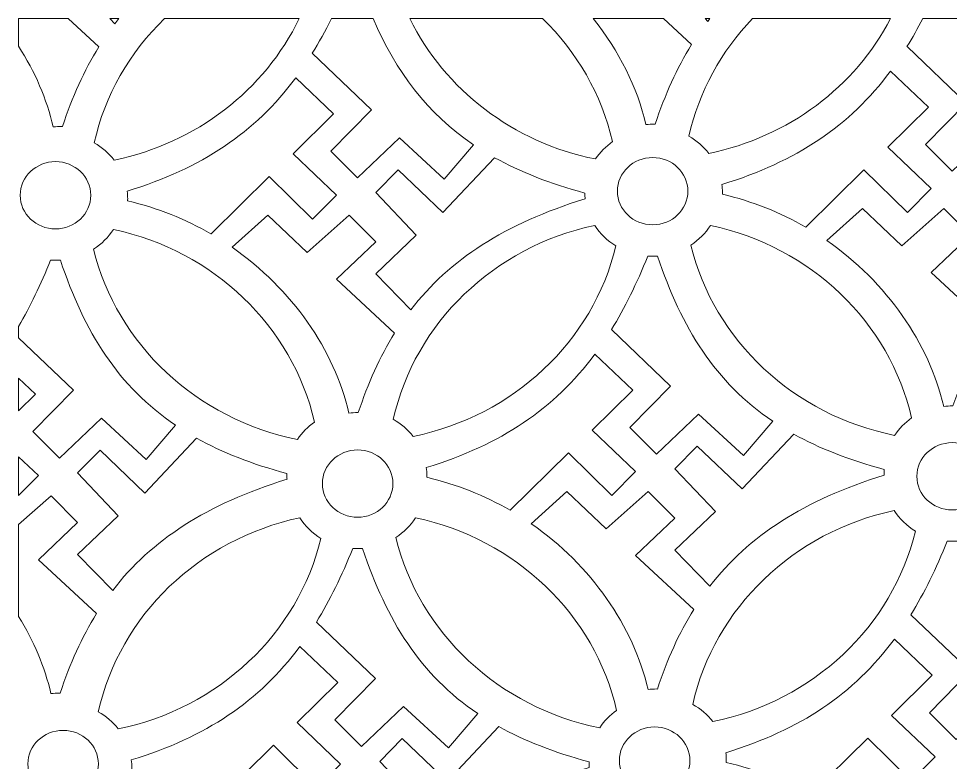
# Model space of a CAD drawing. Header units: millimetres. Extents: x -1200 to 1200, y -590 to 590.
# Drawn here: x -1200 to -450, y -9 to 590 of the extents above; entities that cross this region are included whole.
import ezdxf

# ---------------------------------------------------------------- set-up
doc = ezdxf.new("R2010")
doc.units = ezdxf.units.MM
doc.header["$MEASUREMENT"] = 0
doc.layers.add('Layer 1', color=7, linetype='Continuous')

msp = doc.modelspace()

# ---------------------------------------------------------------- linework, layer by layer
at = {"layer": 'Layer 1', "color": 250, "lineweight": 20}
for points, knots in [([(-1135.4598, 567.2226), (-1147.3364, 548.1925), (-1156.9052, 526.9326), (-1164.7406, 503.2198), (-1164.7406, 503.2198), (-1165.2282, 503.223), (-1165.2282, 503.223), (-1167.5895, 503.223), (-1169.9241, 503.0861), (-1172.2086, 502.8089), (-1177.4322, 525.1997), (-1186.9241, 547.2592), (-1200.0499, 567.7865), (-1200.0499, 567.7865), (-1200.0499, 589.9734), (-1200.0499, 589.9734), (-1200.0499, 589.9734), (-1160.0547, 589.9734), (-1160.0547, 589.9734), (-1160.0547, 589.9734), (-1135.4598, 567.2226), (-1135.4598, 567.2226)], [0, 0, 0, 0, 0.14285714, 0.14285714, 0.14285714, 0.28571429, 0.28571429, 0.28571429, 0.42857143, 0.42857143, 0.42857143, 0.57142857, 0.57142857, 0.57142857, 0.71428571, 0.71428571, 0.71428571, 0.85714286, 0.85714286, 0.85714286, 1, 1, 1, 1]), ([(-1139.2305, 489.9364), (-1130.6137, 528.4393), (-1110.581, 562.9031), (-1082.6795, 589.9734), (-1082.6795, 589.9734), (-974.1165, 589.9734), (-974.1165, 589.9734), (-1001.8977, 532.6314), (-1056.7988, 489.6943), (-1123.1323, 476.1464), (-1127.4774, 481.6987), (-1132.9516, 486.3941), (-1139.2305, 489.9364)], [0, 0, 0, 0, 0.25, 0.25, 0.25, 0.5, 0.5, 0.5, 0.75, 0.75, 0.75, 1, 1, 1, 1]), ([(-1119.2881, 589.9734), (-1120.3802, 588.6259), (-1121.4456, 587.2625), (-1122.5044, 585.8896), (-1122.5044, 585.8896), (-1126.4822, 589.9734), (-1126.4822, 589.9734), (-1126.4822, 589.9734), (-1119.2881, 589.9734), (-1119.2881, 589.9734)], [0, 0, 0, 0, 0.33333333, 0.33333333, 0.33333333, 0.66666667, 0.66666667, 0.66666667, 1, 1, 1, 1]), ([(-963.6192, 562.0908), (-958.2253, 570.8382), (-953.1186, 580.1207), (-948.2524, 589.9734), (-948.2524, 589.9734), (-914.5463, 589.9734), (-914.5463, 589.9734), (-896.0867, 547.2146), (-871.2046, 513.716), (-833.6976, 488.4328), (-833.6976, 488.4328), (-857.2805, 460.7446), (-857.2805, 460.7446), (-857.2805, 460.7446), (-893.3747, 494.0329), (-893.3747, 494.0329), (-893.3747, 494.0329), (-927.2178, 461.818), (-927.2178, 461.818), (-927.2178, 461.818), (-948.6498, 483.2946), (-948.6498, 483.2946), (-948.6498, 483.2946), (-915.9357, 516.5861), (-915.9357, 516.5861), (-915.9357, 516.5861), (-963.6059, 562.0972), (-963.6059, 562.0972), (-963.6059, 562.0972), (-963.6192, 562.0908), (-963.6192, 562.0908)], [0, 0, 0, 0, 0.1, 0.1, 0.1, 0.2, 0.2, 0.2, 0.3, 0.3, 0.3, 0.4, 0.4, 0.4, 0.5, 0.5, 0.5, 0.6, 0.6, 0.6, 0.7, 0.7, 0.7, 0.8, 0.8, 0.8, 0.9, 0.9, 0.9, 1, 1, 1, 1]), ([(-778.1286, 589.9734), (-750.501, 563.1548), (-730.5852, 529.0796), (-721.838, 491.0194), (-727.2454, 487.2001), (-731.8945, 482.4505), (-735.5183, 477.0224), (-801.9019, 490.2453), (-856.9499, 532.8799), (-885.0417, 589.9734), (-885.0417, 589.9734), (-778.1286, 589.9734), (-778.1286, 589.9734)], [0, 0, 0, 0, 0.25, 0.25, 0.25, 0.5, 0.5, 0.5, 0.75, 0.75, 0.75, 1, 1, 1, 1]), ([(-658.1698, 569.1085), (-670.0464, 550.0783), (-679.6152, 528.8184), (-687.4506, 505.1056), (-687.4506, 505.1056), (-687.9382, 505.1089), (-687.9382, 505.1089), (-690.2995, 505.1089), (-692.6341, 504.9719), (-694.9186, 504.6947), (-701.9123, 534.6797), (-716.5811, 564.0499), (-737.3419, 589.9734), (-737.3419, 589.9734), (-680.7274, 589.9734), (-680.7274, 589.9734), (-680.7274, 589.9734), (-658.1698, 569.1085), (-658.1698, 569.1085)], [0, 0, 0, 0, 0.16666667, 0.16666667, 0.16666667, 0.33333333, 0.33333333, 0.33333333, 0.5, 0.5, 0.5, 0.66666667, 0.66666667, 0.66666667, 0.83333333, 0.83333333, 0.83333333, 1, 1, 1, 1]), ([(-660.3374, 495.3262), (-652.2815, 531.3191), (-634.2529, 563.7791), (-609.1436, 589.9734), (-609.1436, 589.9734), (-497.932, 589.9734), (-497.932, 589.9734), (-526.478, 535.3328), (-579.9997, 494.654), (-644.2392, 481.5363), (-648.5843, 487.0885), (-654.0584, 491.784), (-660.3374, 495.3262)], [0, 0, 0, 0, 0.25, 0.25, 0.25, 0.5, 0.5, 0.5, 0.75, 0.75, 0.75, 1, 1, 1, 1]), ([(-643.5077, 589.9734), (-643.5077, 589.9734), (-645.2144, 587.7754), (-645.2144, 587.7754), (-645.2144, 587.7754), (-647.3553, 589.9734), (-647.3553, 589.9734), (-647.3553, 589.9734), (-643.5077, 589.9734), (-643.5077, 589.9734)], [0, 0, 0, 0, 0.33333333, 0.33333333, 0.33333333, 0.66666667, 0.66666667, 0.66666667, 1, 1, 1, 1]), ([(-484.7261, 567.4807), (-480.3241, 574.6193), (-476.1225, 582.1053), (-472.0813, 589.9734), (-472.0813, 589.9734), (-433.2718, 589.9734), (-433.2718, 589.9734), (-415.066, 549.7789), (-390.7216, 518.0355), (-354.8044, 493.8227), (-354.8044, 493.8227), (-378.3874, 466.1344), (-378.3874, 466.1344), (-378.3874, 466.1344), (-414.4816, 499.4227), (-414.4816, 499.4227), (-414.4816, 499.4227), (-448.3247, 467.2079), (-448.3247, 467.2079), (-448.3247, 467.2079), (-469.7567, 488.6845), (-469.7567, 488.6845), (-469.7567, 488.6845), (-437.0425, 521.976), (-437.0425, 521.976), (-437.0425, 521.976), (-484.7127, 567.487), (-484.7127, 567.487), (-484.7127, 567.487), (-484.7261, 567.4807), (-484.7261, 567.4807)], [0, 0, 0, 0, 0.1, 0.1, 0.1, 0.2, 0.2, 0.2, 0.3, 0.3, 0.3, 0.4, 0.4, 0.4, 0.5, 0.5, 0.5, 0.6, 0.6, 0.6, 0.7, 0.7, 0.7, 0.8, 0.8, 0.8, 0.9, 0.9, 0.9, 1, 1, 1, 1]), ([(-633.7485, 456.4887), (-573.6607, 475.0283), (-530.8566, 503.4555), (-498.0155, 547.8039), (-498.0155, 547.8039), (-467.4989, 518.7523), (-467.4989, 518.7523), (-467.4989, 518.7523), (-500.2132, 486.5374), (-500.2132, 486.5374), (-500.2132, 486.5374), (-465.2445, 453.2491), (-465.2445, 453.2491), (-465.2445, 453.2491), (-484.4188, 433.9195), (-484.4188, 433.9195), (-484.4188, 433.9195), (-519.3875, 468.2814), (-519.3875, 468.2814), (-519.3875, 468.2814), (-566.2595, 422.0983), (-566.2595, 422.0983), (-566.2595, 422.0983), (-566.2661, 422.095), (-566.2661, 422.095), (-586.6694, 433.9068), (-609.187, 443.0364), (-633.3845, 448.6429), (-633.3678, 449.1812), (-633.3545, 449.7196), (-633.3545, 450.2643), (-633.3545, 452.3699), (-633.4947, 454.4468), (-633.7485, 456.4887)], [0, 0, 0, 0, 0.09090909, 0.09090909, 0.09090909, 0.18181818, 0.18181818, 0.18181818, 0.27272727, 0.27272727, 0.27272727, 0.36363636, 0.36363636, 0.36363636, 0.45454545, 0.45454545, 0.45454545, 0.54545455, 0.54545455, 0.54545455, 0.63636364, 0.63636364, 0.63636364, 0.72727273, 0.72727273, 0.72727273, 0.81818182, 0.81818182, 0.81818182, 0.90909091, 0.90909091, 0.90909091, 1, 1, 1, 1]), ([(-1112.6417, 451.0989), (-1052.5538, 469.6384), (-1009.7497, 498.0657), (-976.9087, 542.414), (-976.9087, 542.414), (-946.392, 513.3625), (-946.392, 513.3625), (-946.392, 513.3625), (-979.1063, 481.1476), (-979.1063, 481.1476), (-979.1063, 481.1476), (-944.1376, 447.8593), (-944.1376, 447.8593), (-944.1376, 447.8593), (-963.312, 428.5297), (-963.312, 428.5297), (-963.312, 428.5297), (-998.2806, 462.8916), (-998.2806, 462.8916), (-998.2806, 462.8916), (-1045.1526, 416.7084), (-1045.1526, 416.7084), (-1045.1526, 416.7084), (-1045.1593, 416.7052), (-1045.1593, 416.7052), (-1065.5626, 428.517), (-1088.0801, 437.6466), (-1112.2777, 443.253), (-1112.2609, 443.7914), (-1112.2476, 444.3297), (-1112.2476, 444.8745), (-1112.2476, 446.98), (-1112.3879, 449.057), (-1112.6417, 451.0989)], [0, 0, 0, 0, 0.09090909, 0.09090909, 0.09090909, 0.18181818, 0.18181818, 0.18181818, 0.27272727, 0.27272727, 0.27272727, 0.36363636, 0.36363636, 0.36363636, 0.45454545, 0.45454545, 0.45454545, 0.54545455, 0.54545455, 0.54545455, 0.63636364, 0.63636364, 0.63636364, 0.72727273, 0.72727273, 0.72727273, 0.81818182, 0.81818182, 0.81818182, 0.90909091, 0.90909091, 0.90909091, 1, 1, 1, 1]), ([(-1198.7707, 447.8242), (-1198.7707, 462.7769), (-1186.0591, 474.9009), (-1170.3816, 474.9009), (-1154.7043, 474.9009), (-1141.9926, 462.7769), (-1141.9926, 447.8242), (-1141.9926, 432.8715), (-1154.7043, 420.7476), (-1170.3816, 420.7476), (-1186.0591, 420.7476), (-1198.7707, 432.8715), (-1198.7707, 447.8242)], [0, 0, 0, 0, 0.25, 0.25, 0.25, 0.5, 0.5, 0.5, 0.75, 0.75, 0.75, 1, 1, 1, 1]), ([(-816.7978, 478.0768), (-796.1873, 466.609), (-772.1969, 457.1577), (-744.0684, 449.5858), (-744.0684, 449.5858), (-744.0751, 448.9328), (-744.0751, 448.9328), (-744.0751, 447.598), (-744.0283, 446.2761), (-743.9248, 444.9668), (-808.6952, 424.9174), (-853.1692, 395.9868), (-884.3403, 355.5439), (-884.3403, 355.5439), (-912.5523, 384.5031), (-912.5523, 384.5031), (-912.5523, 384.5031), (-879.8415, 415.6444), (-879.8415, 415.6444), (-879.8415, 415.6444), (-912.5523, 450.0063), (-912.5523, 450.0063), (-912.5523, 450.0063), (-894.5036, 468.2623), (-894.5036, 468.2623), (-894.5036, 468.2623), (-858.4095, 433.9004), (-858.4095, 433.9004), (-858.4095, 433.9004), (-816.7978, 478.0768), (-816.7978, 478.0768)], [0, 0, 0, 0, 0.1, 0.1, 0.1, 0.2, 0.2, 0.2, 0.3, 0.3, 0.3, 0.4, 0.4, 0.4, 0.5, 0.5, 0.5, 0.6, 0.6, 0.6, 0.7, 0.7, 0.7, 0.8, 0.8, 0.8, 0.9, 0.9, 0.9, 1, 1, 1, 1]), ([(-717.9171, 451.1021), (-717.9171, 466.0548), (-705.2055, 478.1787), (-689.528, 478.1787), (-673.8505, 478.1787), (-661.139, 466.0548), (-661.139, 451.1021), (-661.139, 436.1494), (-673.8505, 424.0254), (-689.528, 424.0254), (-705.2055, 424.0254), (-717.9171, 436.1494), (-717.9171, 451.1021)], [0, 0, 0, 0, 0.25, 0.25, 0.25, 0.5, 0.5, 0.5, 0.75, 0.75, 0.75, 1, 1, 1, 1]), ([(-418.4026, 342.2667), (-430.2792, 323.2366), (-439.848, 301.9767), (-447.6834, 278.2639), (-447.6834, 278.2639), (-448.171, 278.2671), (-448.171, 278.2671), (-450.5323, 278.2671), (-452.8669, 278.1302), (-455.1514, 277.853), (-467.0146, 328.7157), (-500.9212, 377.7849), (-549.2861, 411.3185), (-549.2861, 411.3185), (-520.5163, 437.1401), (-520.5163, 437.1401), (-520.5163, 437.1401), (-488.931, 407.0723), (-488.931, 407.0723), (-488.931, 407.0723), (-455.0913, 437.1401), (-455.0913, 437.1401), (-455.0913, 437.1401), (-433.6592, 415.6635), (-433.6592, 415.6635), (-433.6592, 415.6635), (-465.2445, 385.5957), (-465.2445, 385.5957), (-465.2445, 385.5957), (-418.4026, 342.2667), (-418.4026, 342.2667)], [0, 0, 0, 0, 0.1, 0.1, 0.1, 0.2, 0.2, 0.2, 0.3, 0.3, 0.3, 0.4, 0.4, 0.4, 0.5, 0.5, 0.5, 0.6, 0.6, 0.6, 0.7, 0.7, 0.7, 0.8, 0.8, 0.8, 0.9, 0.9, 0.9, 1, 1, 1, 1]), ([(-897.2957, 336.8769), (-909.1724, 317.8468), (-918.7412, 296.5869), (-926.5766, 272.8741), (-926.5766, 272.8741), (-927.0641, 272.8773), (-927.0641, 272.8773), (-929.4254, 272.8773), (-931.76, 272.7403), (-934.0446, 272.4631), (-945.9078, 323.3258), (-979.8144, 372.3951), (-1028.1792, 405.9287), (-1028.1792, 405.9287), (-999.4095, 431.7502), (-999.4095, 431.7502), (-999.4095, 431.7502), (-967.8241, 401.6824), (-967.8241, 401.6824), (-967.8241, 401.6824), (-933.9844, 431.7502), (-933.9844, 431.7502), (-933.9844, 431.7502), (-912.5523, 410.2737), (-912.5523, 410.2737), (-912.5523, 410.2737), (-944.1376, 380.2059), (-944.1376, 380.2059), (-944.1376, 380.2059), (-897.2957, 336.8769), (-897.2957, 336.8769)], [0, 0, 0, 0, 0.1, 0.1, 0.1, 0.2, 0.2, 0.2, 0.3, 0.3, 0.3, 0.4, 0.4, 0.4, 0.5, 0.5, 0.5, 0.6, 0.6, 0.6, 0.7, 0.7, 0.7, 0.8, 0.8, 0.8, 0.9, 0.9, 0.9, 1, 1, 1, 1]), ([(-1123.7234, 420.3016), (-1043.0218, 403.1287), (-979.5438, 342.3814), (-961.8291, 265.3022), (-967.2363, 261.4828), (-971.8854, 256.7332), (-975.5092, 251.3051), (-1056.7086, 267.4778), (-1120.9714, 327.6421), (-1139.6514, 404.4729), (-1133.2421, 408.6173), (-1127.8081, 414.0135), (-1123.7234, 420.3016)], [0, 0, 0, 0, 0.25, 0.25, 0.25, 0.5, 0.5, 0.5, 0.75, 0.75, 0.75, 1, 1, 1, 1]), ([(-898.3678, 267.497), (-881.0005, 345.0859), (-817.2887, 406.3173), (-736.1996, 423.5604), (-731.8678, 416.8963), (-726.0096, 411.223), (-719.0893, 406.9959), (-737.5823, 330.3403), (-801.4543, 270.211), (-882.2696, 253.707), (-886.6148, 259.2593), (-892.0889, 263.9547), (-898.3678, 267.497)], [0, 0, 0, 0, 0.25, 0.25, 0.25, 0.5, 0.5, 0.5, 0.75, 0.75, 0.75, 1, 1, 1, 1]), ([(-642.8698, 423.5795), (-562.168, 406.4065), (-498.6902, 345.6593), (-480.9754, 268.5801), (-486.3827, 264.7606), (-491.0318, 260.0111), (-494.6556, 254.583), (-575.8549, 270.7557), (-640.1177, 330.92), (-658.7977, 407.7508), (-652.3885, 411.8951), (-646.9544, 417.2913), (-642.8698, 423.5795)], [0, 0, 0, 0, 0.25, 0.25, 0.25, 0.5, 0.5, 0.5, 0.75, 0.75, 0.75, 1, 1, 1, 1]), ([(-722.7565, 339.6514), (-711.9553, 357.1653), (-702.2997, 376.8229), (-693.4624, 398.9015), (-692.1665, 398.8155), (-690.8473, 398.7709), (-689.528, 398.7709), (-688.2054, 398.7709), (-686.8995, 398.8123), (-685.6003, 398.9015), (-666.1154, 340.8174), (-639.069, 297.1602), (-592.8349, 265.9934), (-592.8349, 265.9934), (-616.4178, 238.3052), (-616.4178, 238.3052), (-616.4178, 238.3052), (-652.512, 271.5936), (-652.512, 271.5936), (-652.512, 271.5936), (-686.3551, 239.3787), (-686.3551, 239.3787), (-686.3551, 239.3787), (-707.7871, 260.8552), (-707.7871, 260.8552), (-707.7871, 260.8552), (-675.073, 294.1468), (-675.073, 294.1468), (-675.073, 294.1468), (-722.7432, 339.6579), (-722.7432, 339.6579), (-722.7432, 339.6579), (-722.7565, 339.6514), (-722.7565, 339.6514)], [0, 0, 0, 0, 0.09090909, 0.09090909, 0.09090909, 0.18181818, 0.18181818, 0.18181818, 0.27272727, 0.27272727, 0.27272727, 0.36363636, 0.36363636, 0.36363636, 0.45454545, 0.45454545, 0.45454545, 0.54545455, 0.54545455, 0.54545455, 0.63636364, 0.63636364, 0.63636364, 0.72727273, 0.72727273, 0.72727273, 0.81818182, 0.81818182, 0.81818182, 0.90909091, 0.90909091, 0.90909091, 1, 1, 1, 1]), ([(-1200.0499, 342.3082), (-1190.6781, 358.2961), (-1182.1681, 376.0074), (-1174.3161, 395.6237), (-1173.0201, 395.5376), (-1171.7009, 395.493), (-1170.3816, 395.493), (-1169.059, 395.493), (-1167.7532, 395.5345), (-1166.454, 395.6237), (-1146.969, 337.5395), (-1119.9226, 293.8824), (-1073.6886, 262.7156), (-1073.6886, 262.7156), (-1097.2716, 235.0273), (-1097.2716, 235.0273), (-1097.2716, 235.0273), (-1133.3657, 268.3157), (-1133.3657, 268.3157), (-1133.3657, 268.3157), (-1167.2088, 236.1008), (-1167.2088, 236.1008), (-1167.2088, 236.1008), (-1188.6409, 257.5774), (-1188.6409, 257.5774), (-1188.6409, 257.5774), (-1155.9266, 290.8689), (-1155.9266, 290.8689), (-1155.9266, 290.8689), (-1200.0499, 332.9938), (-1200.0499, 332.9938), (-1200.0499, 332.9938), (-1200.0499, 342.3082), (-1200.0499, 342.3082)], [0, 0, 0, 0, 0.09090909, 0.09090909, 0.09090909, 0.18181818, 0.18181818, 0.18181818, 0.27272727, 0.27272727, 0.27272727, 0.36363636, 0.36363636, 0.36363636, 0.45454545, 0.45454545, 0.45454545, 0.54545455, 0.54545455, 0.54545455, 0.63636364, 0.63636364, 0.63636364, 0.72727273, 0.72727273, 0.72727273, 0.81818182, 0.81818182, 0.81818182, 0.90909091, 0.90909091, 0.90909091, 1, 1, 1, 1]), ([(-871.779, 228.6595), (-811.6911, 247.1991), (-768.887, 275.6264), (-736.0459, 319.9747), (-736.0459, 319.9747), (-705.5294, 290.923), (-705.5294, 290.923), (-705.5294, 290.923), (-738.2436, 258.7083), (-738.2436, 258.7083), (-738.2436, 258.7083), (-703.2749, 225.4199), (-703.2749, 225.4199), (-703.2749, 225.4199), (-722.4493, 206.0904), (-722.4493, 206.0904), (-722.4493, 206.0904), (-757.4179, 240.4522), (-757.4179, 240.4522), (-757.4179, 240.4522), (-804.2899, 194.269), (-804.2899, 194.269), (-804.2899, 194.269), (-804.2966, 194.2658), (-804.2966, 194.2658), (-824.7, 206.0776), (-847.2175, 215.2072), (-871.415, 220.8137), (-871.3982, 221.352), (-871.3849, 221.8904), (-871.3849, 222.4351), (-871.3849, 224.5407), (-871.5252, 226.6176), (-871.779, 228.6595)], [0, 0, 0, 0, 0.09090909, 0.09090909, 0.09090909, 0.18181818, 0.18181818, 0.18181818, 0.27272727, 0.27272727, 0.27272727, 0.36363636, 0.36363636, 0.36363636, 0.45454545, 0.45454545, 0.45454545, 0.54545455, 0.54545455, 0.54545455, 0.63636364, 0.63636364, 0.63636364, 0.72727273, 0.72727273, 0.72727273, 0.81818182, 0.81818182, 0.81818182, 0.90909091, 0.90909091, 0.90909091, 1, 1, 1, 1]), ([(-1200.0499, 300.6547), (-1200.0499, 300.6547), (-1186.3831, 287.6452), (-1186.3831, 287.6452), (-1186.3831, 287.6452), (-1200.0499, 274.1865), (-1200.0499, 274.1865), (-1200.0499, 274.1865), (-1200.0499, 300.6547), (-1200.0499, 300.6547)], [0, 0, 0, 0, 0.33333333, 0.33333333, 0.33333333, 0.66666667, 0.66666667, 0.66666667, 1, 1, 1, 1]), ([(-575.9351, 255.6374), (-555.3247, 244.1697), (-531.3342, 234.7183), (-503.2057, 227.1464), (-503.2057, 227.1464), (-503.2124, 226.4934), (-503.2124, 226.4934), (-503.2124, 225.1587), (-503.1656, 223.8367), (-503.0621, 222.5275), (-567.8326, 202.478), (-612.3065, 173.5474), (-643.4776, 133.1045), (-643.4776, 133.1045), (-671.6896, 162.0637), (-671.6896, 162.0637), (-671.6896, 162.0637), (-638.9788, 193.2051), (-638.9788, 193.2051), (-638.9788, 193.2051), (-671.6896, 227.5669), (-671.6896, 227.5669), (-671.6896, 227.5669), (-653.6409, 245.8229), (-653.6409, 245.8229), (-653.6409, 245.8229), (-617.5468, 211.4611), (-617.5468, 211.4611), (-617.5468, 211.4611), (-575.9351, 255.6374), (-575.9351, 255.6374)], [0, 0, 0, 0, 0.1, 0.1, 0.1, 0.2, 0.2, 0.2, 0.3, 0.3, 0.3, 0.4, 0.4, 0.4, 0.5, 0.5, 0.5, 0.6, 0.6, 0.6, 0.7, 0.7, 0.7, 0.8, 0.8, 0.8, 0.9, 0.9, 0.9, 1, 1, 1, 1]), ([(-1056.7887, 252.3596), (-1036.1783, 240.8918), (-1012.1878, 231.4405), (-984.0594, 223.8685), (-984.0594, 223.8685), (-984.066, 223.2155), (-984.066, 223.2155), (-984.066, 221.8808), (-984.0192, 220.5588), (-983.9157, 219.2496), (-1048.6862, 199.2002), (-1093.1601, 170.2695), (-1124.3313, 129.8266), (-1124.3313, 129.8266), (-1152.5434, 158.7858), (-1152.5434, 158.7858), (-1152.5434, 158.7858), (-1119.8325, 189.9272), (-1119.8325, 189.9272), (-1119.8325, 189.9272), (-1152.5434, 224.289), (-1152.5434, 224.289), (-1152.5434, 224.289), (-1134.4946, 242.5451), (-1134.4946, 242.5451), (-1134.4946, 242.5451), (-1098.4004, 208.1832), (-1098.4004, 208.1832), (-1098.4004, 208.1832), (-1056.7887, 252.3596), (-1056.7887, 252.3596)], [0, 0, 0, 0, 0.1, 0.1, 0.1, 0.2, 0.2, 0.2, 0.3, 0.3, 0.3, 0.4, 0.4, 0.4, 0.5, 0.5, 0.5, 0.6, 0.6, 0.6, 0.7, 0.7, 0.7, 0.8, 0.8, 0.8, 0.9, 0.9, 0.9, 1, 1, 1, 1]), ([(-476.7671, 221.626), (-476.7671, 236.5787), (-464.0555, 248.7026), (-448.3781, 248.7026), (-432.7007, 248.7026), (-419.989, 236.5787), (-419.989, 221.626), (-419.989, 206.6733), (-432.7007, 194.5494), (-448.3781, 194.5494), (-464.0555, 194.5494), (-476.7671, 206.6733), (-476.7671, 221.626)], [0, 0, 0, 0, 0.25, 0.25, 0.25, 0.5, 0.5, 0.5, 0.75, 0.75, 0.75, 1, 1, 1, 1]), ([(-955.4465, 215.7488), (-955.4465, 230.7015), (-942.7349, 242.8254), (-927.0574, 242.8254), (-911.3801, 242.8254), (-898.6684, 230.7015), (-898.6684, 215.7488), (-898.6684, 200.7961), (-911.3801, 188.6721), (-927.0574, 188.6721), (-942.7349, 188.6721), (-955.4465, 200.7961), (-955.4465, 215.7488)], [0, 0, 0, 0, 0.25, 0.25, 0.25, 0.5, 0.5, 0.5, 0.75, 0.75, 0.75, 1, 1, 1, 1]), ([(-1200.0499, 237.2986), (-1200.0499, 237.2986), (-1184.1287, 222.142), (-1184.1287, 222.142), (-1184.1287, 222.142), (-1200.0499, 206.0904), (-1200.0499, 206.0904), (-1200.0499, 206.0904), (-1200.0499, 237.2986), (-1200.0499, 237.2986)], [0, 0, 0, 0, 0.33333333, 0.33333333, 0.33333333, 0.66666667, 0.66666667, 0.66666667, 1, 1, 1, 1]), ([(-1137.2867, 111.1597), (-1149.1634, 92.1296), (-1158.7321, 70.8696), (-1166.5675, 47.1569), (-1166.5675, 47.1569), (-1167.0551, 47.16), (-1167.0551, 47.16), (-1169.4165, 47.16), (-1171.751, 47.023), (-1174.0355, 46.7459), (-1179.0119, 68.0791), (-1187.8793, 89.1066), (-1200.0499, 108.796), (-1200.0499, 108.796), (-1200.0499, 182.865), (-1200.0499, 182.865), (-1200.0499, 182.865), (-1173.9754, 206.033), (-1173.9754, 206.033), (-1173.9754, 206.033), (-1152.5434, 184.5564), (-1152.5434, 184.5564), (-1152.5434, 184.5564), (-1184.1287, 154.4886), (-1184.1287, 154.4886), (-1184.1287, 154.4886), (-1137.2867, 111.1597), (-1137.2867, 111.1597)], [0, 0, 0, 0, 0.11111111, 0.11111111, 0.11111111, 0.22222222, 0.22222222, 0.22222222, 0.33333333, 0.33333333, 0.33333333, 0.44444444, 0.44444444, 0.44444444, 0.55555556, 0.55555556, 0.55555556, 0.66666667, 0.66666667, 0.66666667, 0.77777778, 0.77777778, 0.77777778, 0.88888889, 0.88888889, 0.88888889, 1, 1, 1, 1]), ([(-656.433, 114.4375), (-668.3097, 95.4074), (-677.8785, 74.1474), (-685.7139, 50.4347), (-685.7139, 50.4347), (-686.2015, 50.4379), (-686.2015, 50.4379), (-688.5627, 50.4379), (-690.8974, 50.3009), (-693.1819, 50.0238), (-705.0452, 100.8864), (-738.9517, 149.9557), (-787.3166, 183.4893), (-787.3166, 183.4893), (-758.5468, 209.3109), (-758.5468, 209.3109), (-758.5468, 209.3109), (-726.9614, 179.2431), (-726.9614, 179.2431), (-726.9614, 179.2431), (-693.1217, 209.3109), (-693.1217, 209.3109), (-693.1217, 209.3109), (-671.6896, 187.8343), (-671.6896, 187.8343), (-671.6896, 187.8343), (-703.2749, 157.7665), (-703.2749, 157.7665), (-703.2749, 157.7665), (-656.433, 114.4375), (-656.433, 114.4375)], [0, 0, 0, 0, 0.1, 0.1, 0.1, 0.2, 0.2, 0.2, 0.3, 0.3, 0.3, 0.4, 0.4, 0.4, 0.5, 0.5, 0.5, 0.6, 0.6, 0.6, 0.7, 0.7, 0.7, 0.8, 0.8, 0.8, 0.9, 0.9, 0.9, 1, 1, 1, 1]), ([(-1135.8974, 32.1437), (-1118.5299, 109.7326), (-1054.8182, 170.964), (-973.7291, 188.207), (-969.3972, 181.543), (-963.5391, 175.8696), (-956.6188, 171.6425), (-975.1117, 94.9869), (-1038.9838, 34.8577), (-1119.799, 18.3537), (-1124.1443, 23.906), (-1129.6183, 28.6014), (-1135.8974, 32.1437)], [0, 0, 0, 0, 0.25, 0.25, 0.25, 0.5, 0.5, 0.5, 0.75, 0.75, 0.75, 1, 1, 1, 1]), ([(-880.3992, 188.2261), (-799.6976, 171.0531), (-736.2196, 110.3059), (-718.5049, 33.2267), (-723.9121, 29.4073), (-728.5613, 24.6577), (-732.185, 19.2297), (-813.3844, 35.4024), (-877.6472, 95.5667), (-896.3272, 172.3974), (-889.9179, 176.5418), (-884.484, 181.938), (-880.3992, 188.2261)], [0, 0, 0, 0, 0.25, 0.25, 0.25, 0.5, 0.5, 0.5, 0.75, 0.75, 0.75, 1, 1, 1, 1]), ([(-657.218, 38.0209), (-639.8505, 115.6098), (-576.1388, 176.8412), (-495.0497, 194.0842), (-490.7179, 187.4202), (-484.8597, 181.7469), (-477.9395, 177.5197), (-496.4324, 100.8642), (-560.3044, 40.7349), (-641.1197, 24.2309), (-645.4649, 29.7832), (-650.9389, 34.4786), (-657.218, 38.0209)], [0, 0, 0, 0, 0.25, 0.25, 0.25, 0.5, 0.5, 0.5, 0.75, 0.75, 0.75, 1, 1, 1, 1]), ([(-481.6067, 110.1754), (-470.8054, 127.6891), (-461.1498, 147.3468), (-452.3125, 169.4254), (-451.0166, 169.3394), (-449.6974, 169.2948), (-448.3781, 169.2948), (-447.0555, 169.2948), (-445.7496, 169.3362), (-444.4504, 169.4254), (-424.9655, 111.3412), (-397.919, 67.6841), (-351.685, 36.5173), (-351.685, 36.5173), (-375.268, 8.8291), (-375.268, 8.8291), (-375.268, 8.8291), (-411.3621, 42.1174), (-411.3621, 42.1174), (-411.3621, 42.1174), (-445.2052, 9.9026), (-445.2052, 9.9026), (-445.2052, 9.9026), (-466.6373, 31.3791), (-466.6373, 31.3791), (-466.6373, 31.3791), (-433.923, 64.6707), (-433.923, 64.6707), (-433.923, 64.6707), (-481.5933, 110.1817), (-481.5933, 110.1817), (-481.5933, 110.1817), (-481.6067, 110.1754), (-481.6067, 110.1754)], [0, 0, 0, 0, 0.09090909, 0.09090909, 0.09090909, 0.18181818, 0.18181818, 0.18181818, 0.27272727, 0.27272727, 0.27272727, 0.36363636, 0.36363636, 0.36363636, 0.45454545, 0.45454545, 0.45454545, 0.54545455, 0.54545455, 0.54545455, 0.63636364, 0.63636364, 0.63636364, 0.72727273, 0.72727273, 0.72727273, 0.81818182, 0.81818182, 0.81818182, 0.90909091, 0.90909091, 0.90909091, 1, 1, 1, 1]), ([(-960.286, 104.2981), (-949.4849, 121.8119), (-939.8292, 141.4696), (-930.9919, 163.5482), (-929.696, 163.4622), (-928.3767, 163.4175), (-927.0574, 163.4175), (-925.7348, 163.4175), (-924.429, 163.459), (-923.1298, 163.5482), (-903.6448, 105.464), (-876.5985, 61.8069), (-830.3644, 30.6401), (-830.3644, 30.6401), (-853.9474, 2.9518), (-853.9474, 2.9518), (-853.9474, 2.9518), (-890.0415, 36.2402), (-890.0415, 36.2402), (-890.0415, 36.2402), (-923.8846, 4.0254), (-923.8846, 4.0254), (-923.8846, 4.0254), (-945.3167, 25.5019), (-945.3167, 25.5019), (-945.3167, 25.5019), (-912.6024, 58.7935), (-912.6024, 58.7935), (-912.6024, 58.7935), (-960.2727, 104.3045), (-960.2727, 104.3045), (-960.2727, 104.3045), (-960.286, 104.2981), (-960.286, 104.2981)], [0, 0, 0, 0, 0.09090909, 0.09090909, 0.09090909, 0.18181818, 0.18181818, 0.18181818, 0.27272727, 0.27272727, 0.27272727, 0.36363636, 0.36363636, 0.36363636, 0.45454545, 0.45454545, 0.45454545, 0.54545455, 0.54545455, 0.54545455, 0.63636364, 0.63636364, 0.63636364, 0.72727273, 0.72727273, 0.72727273, 0.81818182, 0.81818182, 0.81818182, 0.90909091, 0.90909091, 0.90909091, 1, 1, 1, 1]), ([(-630.6291, -0.8166), (-570.5412, 17.7229), (-527.7372, 46.1502), (-494.896, 90.4986), (-494.896, 90.4986), (-464.3795, 61.4469), (-464.3795, 61.4469), (-464.3795, 61.4469), (-497.0937, 29.2321), (-497.0937, 29.2321), (-497.0937, 29.2321), (-462.1251, -4.0562), (-462.1251, -4.0562), (-462.1251, -4.0562), (-481.2994, -23.3858), (-481.2994, -23.3858), (-481.2994, -23.3858), (-516.268, 10.9761), (-516.268, 10.9761), (-516.268, 10.9761), (-563.14, -35.2071), (-563.14, -35.2071), (-563.14, -35.2071), (-563.1466, -35.2103), (-563.1466, -35.2103), (-583.55, -23.3985), (-606.0676, -14.2689), (-630.265, -8.6624), (-630.2483, -8.1241), (-630.235, -7.5858), (-630.235, -7.041), (-630.235, -4.9354), (-630.3752, -2.8585), (-630.6291, -0.8166)], [0, 0, 0, 0, 0.09090909, 0.09090909, 0.09090909, 0.18181818, 0.18181818, 0.18181818, 0.27272727, 0.27272727, 0.27272727, 0.36363636, 0.36363636, 0.36363636, 0.45454545, 0.45454545, 0.45454545, 0.54545455, 0.54545455, 0.54545455, 0.63636364, 0.63636364, 0.63636364, 0.72727273, 0.72727273, 0.72727273, 0.81818182, 0.81818182, 0.81818182, 0.90909091, 0.90909091, 0.90909091, 1, 1, 1, 1]), ([(-1109.3085, -6.6938), (-1049.2205, 11.8457), (-1006.4166, 40.273), (-973.5754, 84.6214), (-973.5754, 84.6214), (-943.0589, 55.5697), (-943.0589, 55.5697), (-943.0589, 55.5697), (-975.773, 23.3549), (-975.773, 23.3549), (-975.773, 23.3549), (-940.8045, -9.9335), (-940.8045, -9.9335), (-940.8045, -9.9335), (-959.9788, -29.263), (-959.9788, -29.263), (-959.9788, -29.263), (-994.9473, 5.0989), (-994.9473, 5.0989), (-994.9473, 5.0989), (-1041.8193, -41.0843), (-1041.8193, -41.0843), (-1041.8193, -41.0843), (-1041.826, -41.0875), (-1041.826, -41.0875), (-1062.2294, -29.2757), (-1084.7469, -20.1461), (-1108.9444, -14.5396), (-1108.9278, -14.0013), (-1108.9143, -13.463), (-1108.9143, -12.9183), (-1108.9143, -10.8126), (-1109.0546, -8.7357), (-1109.3085, -6.6938)], [0, 0, 0, 0, 0.09090909, 0.09090909, 0.09090909, 0.18181818, 0.18181818, 0.18181818, 0.27272727, 0.27272727, 0.27272727, 0.36363636, 0.36363636, 0.36363636, 0.45454545, 0.45454545, 0.45454545, 0.54545455, 0.54545455, 0.54545455, 0.63636364, 0.63636364, 0.63636364, 0.72727273, 0.72727273, 0.72727273, 0.81818182, 0.81818182, 0.81818182, 0.90909091, 0.90909091, 0.90909091, 1, 1, 1, 1]), ([(-1192.6253, -9.9175), (-1192.6253, 5.0351), (-1179.9137, 17.1591), (-1164.2363, 17.1591), (-1148.5589, 17.1591), (-1135.8472, 5.0351), (-1135.8472, -9.9175), (-1135.8472, -24.8702), (-1148.5589, -36.9942), (-1164.2363, -36.9942), (-1179.9137, -36.9942), (-1192.6253, -24.8702), (-1192.6253, -9.9175)], [0, 0, 0, 0, 0.25, 0.25, 0.25, 0.5, 0.5, 0.5, 0.75, 0.75, 0.75, 1, 1, 1, 1]), ([(-813.4645, 20.2841), (-792.8541, 8.8163), (-768.8637, -0.635), (-740.7352, -8.2069), (-740.7352, -8.2069), (-740.7418, -8.8599), (-740.7418, -8.8599), (-740.7418, -10.1947), (-740.6951, -11.5166), (-740.5916, -12.8259), (-805.362, -32.8754), (-849.8359, -61.8059), (-881.0071, -102.2489), (-881.0071, -102.2489), (-909.2192, -73.2896), (-909.2192, -73.2896), (-909.2192, -73.2896), (-876.5083, -42.1483), (-876.5083, -42.1483), (-876.5083, -42.1483), (-909.2192, -7.7864), (-909.2192, -7.7864), (-909.2192, -7.7864), (-891.1704, 10.4696), (-891.1704, 10.4696), (-891.1704, 10.4696), (-855.0762, -23.8922), (-855.0762, -23.8922), (-855.0762, -23.8922), (-813.4645, 20.2841), (-813.4645, 20.2841)], [0, 0, 0, 0, 0.1, 0.1, 0.1, 0.2, 0.2, 0.2, 0.3, 0.3, 0.3, 0.4, 0.4, 0.4, 0.5, 0.5, 0.5, 0.6, 0.6, 0.6, 0.7, 0.7, 0.7, 0.8, 0.8, 0.8, 0.9, 0.9, 0.9, 1, 1, 1, 1]), ([(-716.344, -7.2098), (-716.344, 7.7428), (-703.6324, 19.8668), (-687.9549, 19.8668), (-672.2774, 19.8668), (-659.5659, 7.7428), (-659.5659, -7.2098), (-659.5659, -22.1625), (-672.2774, -34.2865), (-687.9549, -34.2865), (-703.6324, -34.2865), (-716.344, -22.1625), (-716.344, -7.2098)], [0, 0, 0, 0, 0.25, 0.25, 0.25, 0.5, 0.5, 0.5, 0.75, 0.75, 0.75, 1, 1, 1, 1])]:
    msp.add_open_spline(points, degree=3, knots=knots, dxfattribs=at)

doc.saveas('drawing.dxf')
